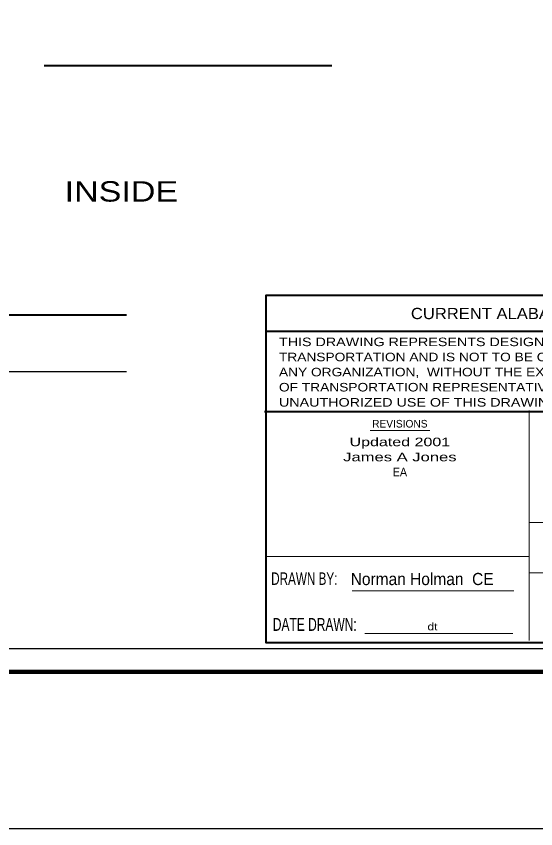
# Model space of a CAD drawing. Extents: x 349000 to 352161, y 348938 to 350067.
# Drawn here: x 349852.5 to 350127.1, y 348938.2 to 349368.2 of the extents above; entities that cross this region are included whole.
import ezdxf
from ezdxf.enums import TextEntityAlignment as Align

# ---------------------------------------------------------------- set-up
doc = ezdxf.new("R2010")
doc.units = 0
doc.header["$LTSCALE"] = 2.8
doc.layers.add('1', color=7, linetype='Continuous', lineweight=13)
doc.layers.add('3', color=7, linetype='Continuous', lineweight=13)

msp = doc.modelspace()

# ---------------------------------------------------------------- linework, layer by layer
at = {"layer": '1', "lineweight": 40}
for p, q in [((349867.254, 349342.132), (350019.391, 349342.132)), ((349138.171, 349210.233), (349910.796, 349210.233))]:
    msp.add_line(p, q, dxfattribs=at)
at = {"layer": '1', "lineweight": 25}
msp.add_line((349138.171, 349180.251), (349910.779, 349180.251), dxfattribs=at)
at = {"layer": '1'}
for p, q in [((350039.638, 349148.952), (350071.064, 349148.952)), ((350123.549, 349100.266), (350391.958, 349100.266)), ((350030.09, 349064.169), (350115.587, 349064.169)), ((350036.673, 349041.53), (350115.017, 349041.53))]:
    msp.add_line(p, q, dxfattribs=at)
at = {"layer": '1', "lineweight": 25}
for points in [[(350451.706, 350060.24), (350451.706, 348938.24), (348999.706, 348938.24), (348999.706, 350060.24)], [(350398.499, 349942.984), (349045.589, 349942.984), (349045.589, 349033.639), (350398.499, 349033.639)]]:
    msp.add_lwpolyline(points, close=True, dxfattribs=at)
at = {"layer": '1', "lineweight": 106}
msp.add_lwpolyline([(349029.417, 349021.223), (350412.957, 349021.223), (350412.957, 349956.539), (349029.417, 349956.539)], close=True, dxfattribs=at)
at = {"layer": '3', "lineweight": 40}
for p, q in [((350391.958, 349201.318), (349984.349, 349201.318)), ((350391.228, 349158.843), (349983.627, 349158.843))]:
    msp.add_line(p, q, dxfattribs=at)
at = {"layer": '3'}
for p, q in [((350123.735, 349037.782), (350123.63, 349159.569)), ((349984.349, 349082.226), (350123.549, 349082.226)), ((349984.349, 349082.226), (350123.549, 349082.226)), ((350123.549, 349073.745), (350391.958, 349073.745))]:
    msp.add_line(p, q, dxfattribs=at)
at = {"layer": '3', "lineweight": 40}
msp.add_lwpolyline([(350391.618, 349220.425), (349984.337, 349220.425), (349984.337, 349036.774), (350391.618, 349036.774)], close=True, dxfattribs=at)

# ---------------------------------------------------------------- texts
at = {"layer": '1'}
for s, height, width, p in [('INSIDE', 10.78, 1.25, (349877.997, 349270.104)), ('THIS DRAWING REPRESENTS DESIGNS PREPARED FOR USE BY THE ALABAMA DEPARTMENT OF', 4.523, 1.25, (349991.355, 349193.613)), ('TRANSPORTATION AND IS NOT TO BE COPIED,  REPRODUCED,  ALTERED,  OR USED BY ANYONE,  OR', 4.523, 1.2, (349991.355, 349185.616)), ('ANY ORGANIZATION,  WITHOUT THE EXPRESSED WRITTEN CONSENT OF THE ALABAMA DEPARTMENT', 4.523, 1.2, (349991.355, 349177.63)), ('OF TRANSPORTATION REPRESENTATIVE AUTHORIZED TO APPROVE THIS USE.   ANYONE MAKING', 4.523, 1.2, (349991.355, 349169.627)), ('UNAUTHORIZED USE OF THIS DRAWING MAY BE PROSECUTED TO THE FULLEST EXTENT OF THE LAW.', 4.523, 1.25, (349991.355, 349161.611)), ('DRAWN BY:', 6.604, 0.7, (349987.239, 349067.287)), ('DATE DRAWN:', 6.766, 0.7, (349988.113, 349042.966)), ('dt', 3.972, 1.2, (350069.883, 349043.254))]:
    msp.add_text(s, height=height, dxfattribs=dict(at, width=width)).set_placement(p)
for s, height, width, p in [('CURRENT ALABAMA DEPARTMENT OF TRANSPORTATION', 5.955, 1.1, (350184.744, 349207.911)), ('Updated 2001', 4.523, 1.4, (350055.283, 349140.663)), ('James A Jones', 4.523, 1.45, (350055.283, 349132.69)), ('EA', 4.523, 0.95, (350055.283, 349124.716)), ('Norman Holman  CE', 6.448, 0.95, (350067.074, 349067.172))]:
    msp.add_text(s, height=height, dxfattribs=dict(at, width=width)).set_placement(p, align=Align.CENTER)
at = {"layer": '3'}
msp.add_text('REVISIONS', height=4.023, dxfattribs=at).set_placement((350055.262, 349150.554), align=Align.CENTER)

doc.saveas('drawing.dxf')
